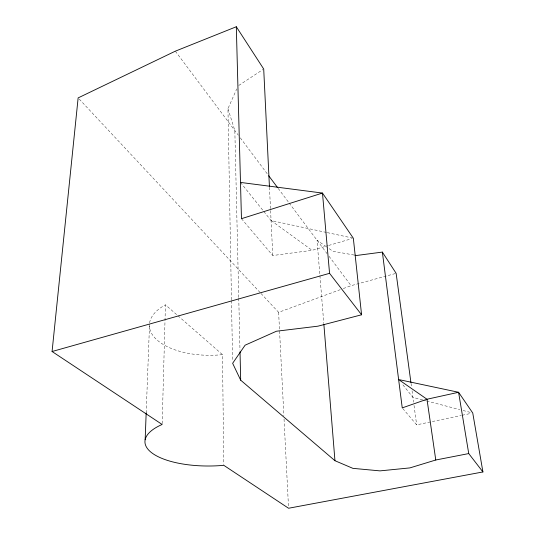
<?xml version="1.0" encoding="UTF-8"?>
<svg xmlns="http://www.w3.org/2000/svg" width="535" height="535" viewBox="0 0 535 535"><rect width="100%" height="100%" fill="white"/><g stroke="black" fill="none" stroke-linecap="round" stroke-linejoin="round"><path stroke-width="0.4" stroke-dasharray="2.67 2.01" d="M162.172 423.64L165.442 304.823L177.352 315.229M146.169 413.007L149.499 325.313M231.468 299.834L227.957 108.632L236.751 88.93M238.791 85.446L263.019 69.476M260.966 293.447L278.621 312.333L340.173 289.696M343.289 288.552L351.08 285.683L395.325 273.552M241.466 218.688L272.776 255.536L312.086 250.32L327.948 245.665M328.737 245.431L351.736 238.684M402.781 408.526L416.658 424.85L461.371 415.428M462.186 415.254L471.128 413.368M354.116 255.034L332.89 251.263L326.945 247.137M263.822 211.499L271.078 220.547L326.45 232.444M327.266 232.618L353.327 238.215M422.637 399.912L412.933 397.378L402.206 384.003M423.439 400.127L425.867 400.762M426.676 400.976L459.819 409.643M463.049 410.492L471.134 412.605M326.283 246.675L317.041 240.262L323.802 323.448M271.078 220.547L312.086 250.32M177.981 315.77L222.493 354.645L223.77 464.48M79.274 99.122L260.398 292.839M240.489 182.422L263.3 210.85M175.346 51.166L238.316 135.201M240.309 137.856L267.714 174.43M278.18 188.394L288.639 202.357M289.141 203.026L327.052 253.623M329.052 256.292L351.08 285.683M227.957 108.632L234.832 130.547L238.75 297.527M411.027 383.321L411.589 387.454M412.037 390.764L413.588 402.226M414.03 405.456L416.658 424.85M278.621 312.333L283.871 415.708M284.038 419.045L288.479 506.585M269.459 187.243L270.549 209.72M270.59 210.556L272.776 255.536M238.77 298.363L239.988 350.131M231.488 300.67L232.591 360.784M222.493 354.645A61.13 30.254 -0.4 0 1 149.479 323.621M149.593 322.812A61.13 30.254 -0.4 0 1 165.442 304.823"/><path stroke-width="0.8" d="M145.152 439.73L146.169 413.007M240.489 182.422L322.478 193.068L353.327 238.215L361.58 314.787L317.937 326.176L276.455 331.225L245.104 345.182L232.638 363.292L240.69 380.184L334.957 460.709L352.873 468.346L379.997 470.88L409.904 467.898L435.771 460.006L426.99 399.237L398.628 379.549L458.582 392.282L472.753 413.027L482.924 471.95L288.566 508.25L223.784 465.316A65.979 25.252 -1 0 1 153.471 454.028A65.979 25.252 -1 0 1 162.152 424.469L52.076 351.515L78.137 97.905L175.346 51.166L236.309 26.75L263.708 69.022L269.419 186.414M52.076 351.515L329.56 273.325L361.58 314.787M435.771 460.006L468.74 453.573L482.924 471.95M410.92 382.492L396.134 273.332L382.364 252.092L356.564 255.476L354.932 255.182M268.71 175.761L277.678 187.732M468.74 453.573L458.582 392.282L426.99 399.237L402.246 407.897L382.364 252.092M329.56 273.325L322.478 193.068L241.466 218.688L236.309 26.75M323.869 324.277L334.957 460.709M240.021 351.796L240.69 380.184"/></g></svg>
